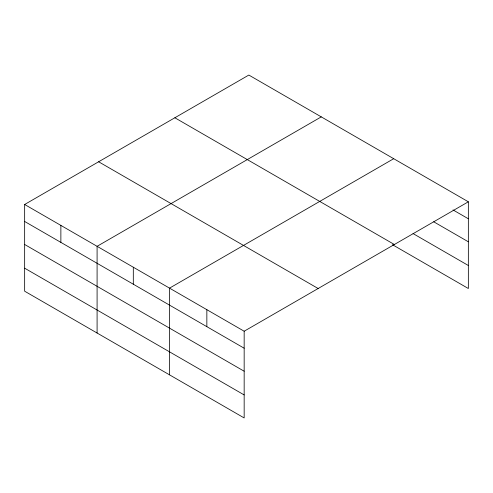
<?xml version="1.0" encoding="UTF-8"?>
<svg xmlns="http://www.w3.org/2000/svg" width="493" height="493" viewBox="0 0 493 493"><rect width="100%" height="100%" fill="white"/><g stroke="black" fill="none" stroke-linecap="round" stroke-linejoin="round"><path stroke-width="0.74" d="M244.164 371.223L244.164 331.222L24.65 204.49L24.65 291.203L244.164 417.941L244.164 371.223L24.65 244.485M392.397 244.664L468.35 288.51L468.35 201.797L248.836 75.059L24.65 204.49M321.276 116.878L97.09 246.309L97.09 333.028M393.716 158.703L169.53 288.134L169.53 374.853M244.164 331.222L468.35 201.797M453.024 209.932L468.35 218.781M433.698 221.782L468.35 241.792M413.042 233.565L468.35 265.499M174.855 117.772L394.369 244.51M98.631 161.778L318.145 288.516M24.65 221.474L244.164 348.212M24.65 268.192L244.164 394.93M206.85 309.678L206.85 326.668M133.313 267.224L133.313 284.208M60.873 225.4L60.873 242.383"/></g></svg>
